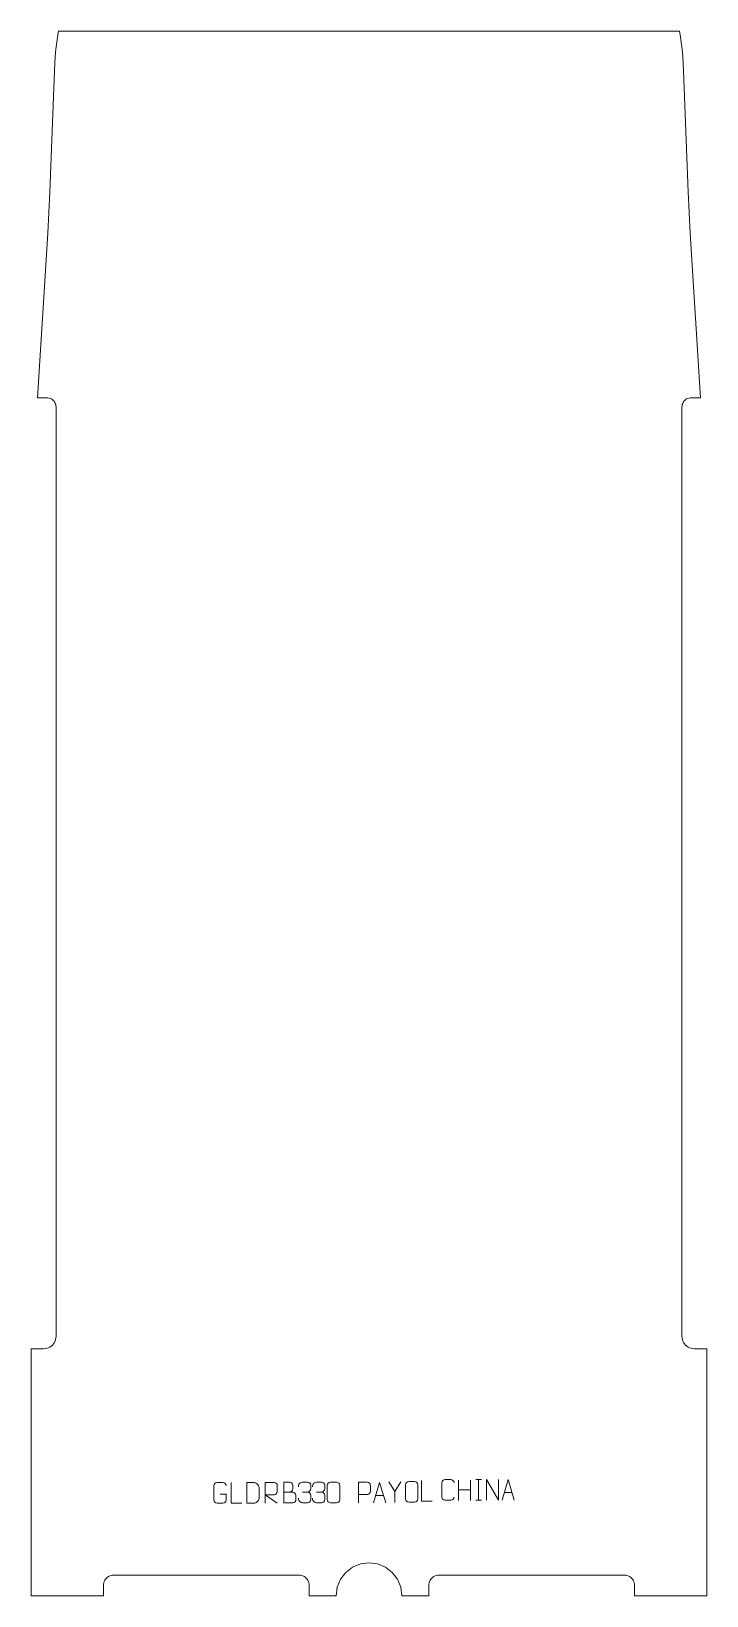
# Model space of a CAD drawing. Header units: millimetres. Extents: x -437 to 383, y -1117 to 783.
import ezdxf

# ---------------------------------------------------------------- set-up
doc = ezdxf.new("R2010")
doc.units = ezdxf.units.MM
doc.header["$MEASUREMENT"] = 0
doc.layers.add('layer 1', color=7, linetype='Continuous')

msp = doc.modelspace()

# ---------------------------------------------------------------- linework, layer by layer
at = {"layer": 'layer 1', "color": 242, "lineweight": 9}
msp.add_open_spline([(354.9713, 734.7351), (354.9713, 734.7351), (360.4861, 587.6719), (360.4861, 587.6719), (360.4861, 587.6719), (360.4861, 587.6719), (362.986, 537.6718), (362.986, 537.6718), (362.986, 537.6718), (362.986, 537.6718), (375.4862, 337.6721), (375.4862, 337.6721), (375.4862, 337.6721), (375.4862, 337.6721), (364.2362, 337.6721), (364.2362, 337.6721), (364.2362, 337.6721), (364.2362, 337.6721), (362.7676, 337.5753), (362.7676, 337.5753), (362.7676, 337.5753), (362.7676, 337.5753), (361.3247, 337.2883), (361.3247, 337.2883), (361.3247, 337.2883), (361.3247, 337.2883), (359.9312, 336.8157), (359.9312, 336.8157), (359.9312, 336.8157), (359.9312, 336.8157), (358.6107, 336.1647), (358.6107, 336.1647), (358.6107, 336.1647), (358.6107, 336.1647), (357.3878, 335.3471), (357.3878, 335.3471), (357.3878, 335.3471), (357.3878, 335.3471), (356.2812, 334.377), (356.2812, 334.377), (356.2812, 334.377), (356.2812, 334.377), (355.3109, 333.2703), (355.3109, 333.2703), (355.3109, 333.2703), (355.3109, 333.2703), (354.4935, 332.0467), (354.4935, 332.0467), (354.4935, 332.0467), (354.4935, 332.0467), (353.8425, 330.7269), (353.8425, 330.7269), (353.8425, 330.7269), (353.8425, 330.7269), (353.3693, 329.3335), (353.3693, 329.3335), (353.3693, 329.3335), (353.3693, 329.3335), (353.0821, 327.8906), (353.0821, 327.8906), (353.0821, 327.8906), (353.0821, 327.8906), (352.986, 326.422), (352.986, 326.422), (352.986, 326.422), (352.986, 326.422), (352.986, -802.3275), (352.986, -802.3275), (352.986, -802.3275), (352.986, -802.3275), (353.1144, -804.2857), (353.1144, -804.2857), (353.1144, -804.2857), (353.1144, -804.2857), (353.4975, -806.2098), (353.4975, -806.2098), (353.4975, -806.2098), (353.4975, -806.2098), (354.1281, -808.0681), (354.1281, -808.0681), (354.1281, -808.0681), (354.1281, -808.0681), (354.9958, -809.8276), (354.9958, -809.8276), (354.9958, -809.8276), (354.9958, -809.8276), (356.0858, -811.4593), (356.0858, -811.4593), (356.0858, -811.4593), (356.0858, -811.4593), (357.3798, -812.9345), (357.3798, -812.9345), (357.3798, -812.9345), (357.3798, -812.9345), (358.855, -814.2279), (358.855, -814.2279), (358.855, -814.2279), (358.855, -814.2279), (360.4861, -815.318), (360.4861, -815.318), (360.4861, -815.318), (360.4861, -815.318), (362.2462, -816.1862), (362.2462, -816.1862), (362.2462, -816.1862), (362.2462, -816.1862), (364.1039, -816.8168), (364.1039, -816.8168), (364.1039, -816.8168), (364.1039, -816.8168), (366.0286, -817.1991), (366.0286, -817.1991), (366.0286, -817.1991), (366.0286, -817.1991), (367.9861, -817.3275), (367.9861, -817.3275), (367.9861, -817.3275), (367.9861, -817.3275), (382.9861, -817.3275), (382.9861, -817.3275), (382.9861, -817.3275), (382.9861, -817.3275), (382.9861, -1117.3276), (382.9861, -1117.3276), (382.9861, -1117.3276), (382.9861, -1117.3276), (295.4866, -1117.3276), (295.4866, -1117.3276), (295.4866, -1117.3276), (295.4866, -1117.3276), (295.4866, -1104.8274), (295.4866, -1104.8274), (295.4866, -1104.8274), (295.4866, -1104.8274), (295.3793, -1103.1963), (295.3793, -1103.1963), (295.3793, -1103.1963), (295.3793, -1103.1963), (295.06, -1101.5922), (295.06, -1101.5922), (295.06, -1101.5922), (295.06, -1101.5922), (294.5348, -1100.0441), (294.5348, -1100.0441), (294.5348, -1100.0441), (294.5348, -1100.0441), (293.8114, -1098.5775), (293.8114, -1098.5775), (293.8114, -1098.5775), (293.8114, -1098.5775), (292.9031, -1097.2182), (292.9031, -1097.2182), (292.9031, -1097.2182), (292.9031, -1097.2182), (291.8248, -1095.9886), (291.8248, -1095.9886), (291.8248, -1095.9886), (291.8248, -1095.9886), (290.5959, -1094.911), (290.5959, -1094.911), (290.5959, -1094.911), (290.5959, -1094.911), (289.236, -1094.0019), (289.236, -1094.0019), (289.236, -1094.0019), (289.236, -1094.0019), (287.7695, -1093.2793), (287.7695, -1093.2793), (287.7695, -1093.2793), (287.7695, -1093.2793), (286.2211, -1092.7533), (286.2211, -1092.7533), (286.2211, -1092.7533), (286.2211, -1092.7533), (284.6178, -1092.4348), (284.6178, -1092.4348), (284.6178, -1092.4348), (284.6178, -1092.4348), (282.9859, -1092.3275), (282.9859, -1092.3275), (282.9859, -1092.3275), (282.9859, -1092.3275), (57.9862, -1092.3275), (57.9862, -1092.3275), (57.9862, -1092.3275), (57.9862, -1092.3275), (56.3545, -1092.4348), (56.3545, -1092.4348), (56.3545, -1092.4348), (56.3545, -1092.4348), (54.7509, -1092.7533), (54.7509, -1092.7533), (54.7509, -1092.7533), (54.7509, -1092.7533), (53.2028, -1093.2793), (53.2028, -1093.2793), (53.2028, -1093.2793), (53.2028, -1093.2793), (51.7362, -1094.0019), (51.7362, -1094.0019), (51.7362, -1094.0019), (51.7362, -1094.0019), (50.3769, -1094.911), (50.3769, -1094.911), (50.3769, -1094.911), (50.3769, -1094.911), (49.1473, -1095.9886), (49.1473, -1095.9886), (49.1473, -1095.9886), (49.1473, -1095.9886), (48.0698, -1097.2182), (48.0698, -1097.2182), (48.0698, -1097.2182), (48.0698, -1097.2182), (47.1607, -1098.5775), (47.1607, -1098.5775), (47.1607, -1098.5775), (47.1607, -1098.5775), (46.4381, -1100.0441), (46.4381, -1100.0441), (46.4381, -1100.0441), (46.4381, -1100.0441), (45.9121, -1101.5922), (45.9121, -1101.5922), (45.9121, -1101.5922), (45.9121, -1101.5922), (45.5934, -1103.1963), (45.5934, -1103.1963), (45.5934, -1103.1963), (45.5934, -1103.1963), (45.4861, -1104.8274), (45.4861, -1104.8274), (45.4861, -1104.8274), (45.4861, -1104.8274), (45.4861, -1117.3276), (45.4861, -1117.3276), (45.4861, -1117.3276), (45.4861, -1117.3276), (12.9861, -1117.3276), (12.9861, -1117.3276), (12.9861, -1117.3276), (12.9861, -1117.3276), (11.6235, -1106.9747), (11.6235, -1106.9747), (11.6235, -1106.9747), (11.6235, -1106.9747), (7.6273, -1097.3275), (7.6273, -1097.3275), (7.6273, -1097.3275), (7.6273, -1097.3275), (1.2706, -1089.0435), (1.2706, -1089.0435), (1.2706, -1089.0435), (1.2706, -1089.0435), (-7.0139, -1082.6869), (-7.0139, -1082.6869), (-7.0139, -1082.6869), (-7.0139, -1082.6869), (-16.6611, -1078.6907), (-16.6611, -1078.6907), (-16.6611, -1078.6907), (-16.6611, -1078.6907), (-27.014, -1077.3275), (-27.014, -1077.3275), (-27.014, -1077.3275), (-27.014, -1077.3275), (-37.3661, -1078.6907), (-37.3661, -1078.6907), (-37.3661, -1078.6907), (-37.3661, -1078.6907), (-47.0135, -1082.6869), (-47.0135, -1082.6869), (-47.0135, -1082.6869), (-47.0135, -1082.6869), (-55.298, -1089.0435), (-55.298, -1089.0435), (-55.298, -1089.0435), (-55.298, -1089.0435), (-61.6547, -1097.3275), (-61.6547, -1097.3275), (-61.6547, -1097.3275), (-61.6547, -1097.3275), (-65.6508, -1106.9747), (-65.6508, -1106.9747), (-65.6508, -1106.9747), (-65.6508, -1106.9747), (-67.0135, -1117.3276), (-67.0135, -1117.3276), (-67.0135, -1117.3276), (-67.0135, -1117.3276), (-99.5142, -1117.3276), (-99.5142, -1117.3276), (-99.5142, -1117.3276), (-99.5142, -1117.3276), (-99.5142, -1104.8274), (-99.5142, -1104.8274), (-99.5142, -1104.8274), (-99.5142, -1104.8274), (-99.6208, -1103.1963), (-99.6208, -1103.1963), (-99.6208, -1103.1963), (-99.6208, -1103.1963), (-99.9394, -1101.5922), (-99.9394, -1101.5922), (-99.9394, -1101.5922), (-99.9394, -1101.5922), (-100.4653, -1100.0441), (-100.4653, -1100.0441), (-100.4653, -1100.0441), (-100.4653, -1100.0441), (-101.1887, -1098.5775), (-101.1887, -1098.5775), (-101.1887, -1098.5775), (-101.1887, -1098.5775), (-102.0972, -1097.2182), (-102.0972, -1097.2182), (-102.0972, -1097.2182), (-102.0972, -1097.2182), (-103.1747, -1095.9886), (-103.1747, -1095.9886), (-103.1747, -1095.9886), (-103.1747, -1095.9886), (-104.4041, -1094.911), (-104.4041, -1094.911), (-104.4041, -1094.911), (-104.4041, -1094.911), (-105.7634, -1094.0019), (-105.7634, -1094.0019), (-105.7634, -1094.0019), (-105.7634, -1094.0019), (-107.23, -1093.2793), (-107.23, -1093.2793), (-107.23, -1093.2793), (-107.23, -1093.2793), (-108.7783, -1092.7533), (-108.7783, -1092.7533), (-108.7783, -1092.7533), (-108.7783, -1092.7533), (-110.3817, -1092.4348), (-110.3817, -1092.4348), (-110.3817, -1092.4348), (-110.3817, -1092.4348), (-112.0136, -1092.3275), (-112.0136, -1092.3275), (-112.0136, -1092.3275), (-112.0136, -1092.3275), (-337.014, -1092.3275), (-337.014, -1092.3275), (-337.014, -1092.3275), (-337.014, -1092.3275), (-338.645, -1092.4348), (-338.645, -1092.4348), (-338.645, -1092.4348), (-338.645, -1092.4348), (-340.2485, -1092.7533), (-340.2485, -1092.7533), (-340.2485, -1092.7533), (-340.2485, -1092.7533), (-341.7967, -1093.2793), (-341.7967, -1093.2793), (-341.7967, -1093.2793), (-341.7967, -1093.2793), (-343.2632, -1094.0019), (-343.2632, -1094.0019), (-343.2632, -1094.0019), (-343.2632, -1094.0019), (-344.6233, -1094.911), (-344.6233, -1094.911), (-344.6233, -1094.911), (-344.6233, -1094.911), (-345.8522, -1095.9886), (-345.8522, -1095.9886), (-345.8522, -1095.9886), (-345.8522, -1095.9886), (-346.9305, -1097.2182), (-346.9305, -1097.2182), (-346.9305, -1097.2182), (-346.9305, -1097.2182), (-347.8388, -1098.5775), (-347.8388, -1098.5775), (-347.8388, -1098.5775), (-347.8388, -1098.5775), (-348.5622, -1100.0441), (-348.5622, -1100.0441), (-348.5622, -1100.0441), (-348.5622, -1100.0441), (-349.0874, -1101.5922), (-349.0874, -1101.5922), (-349.0874, -1101.5922), (-349.0874, -1101.5922), (-349.4067, -1103.1963), (-349.4067, -1103.1963), (-349.4067, -1103.1963), (-349.4067, -1103.1963), (-349.514, -1104.8274), (-349.514, -1104.8274), (-349.514, -1104.8274), (-349.514, -1104.8274), (-349.514, -1117.3276), (-349.514, -1117.3276), (-349.514, -1117.3276), (-349.514, -1117.3276), (-437.0135, -1117.3276), (-437.0135, -1117.3276), (-437.0135, -1117.3276), (-437.0135, -1117.3276), (-437.0135, -817.3275), (-437.0135, -817.3275), (-437.0135, -817.3275), (-437.0135, -817.3275), (-422.0134, -817.3275), (-422.0134, -817.3275), (-422.0134, -817.3275), (-422.0134, -817.3275), (-420.0558, -817.1991), (-420.0558, -817.1991), (-420.0558, -817.1991), (-420.0558, -817.1991), (-418.1311, -816.8168), (-418.1311, -816.8168), (-418.1311, -816.8168), (-418.1311, -816.8168), (-416.2729, -816.1862), (-416.2729, -816.1862), (-416.2729, -816.1862), (-416.2729, -816.1862), (-414.5135, -815.318), (-414.5135, -815.318), (-414.5135, -815.318), (-414.5135, -815.318), (-412.8824, -814.2279), (-412.8824, -814.2279), (-412.8824, -814.2279), (-412.8824, -814.2279), (-411.4072, -812.9345), (-411.4072, -812.9345), (-411.4072, -812.9345), (-411.4072, -812.9345), (-410.113, -811.4593), (-410.113, -811.4593), (-410.113, -811.4593), (-410.113, -811.4593), (-409.023, -809.8276), (-409.023, -809.8276), (-409.023, -809.8276), (-409.023, -809.8276), (-408.1555, -808.0681), (-408.1555, -808.0681), (-408.1555, -808.0681), (-408.1555, -808.0681), (-407.5249, -806.2098), (-407.5249, -806.2098), (-407.5249, -806.2098), (-407.5249, -806.2098), (-407.1418, -804.2857), (-407.1418, -804.2857), (-407.1418, -804.2857), (-407.1418, -804.2857), (-407.0134, -802.3275), (-407.0134, -802.3275), (-407.0134, -802.3275), (-407.0134, -802.3275), (-407.0134, 326.422), (-407.0134, 326.422), (-407.0134, 326.422), (-407.0134, 326.422), (-407.1103, 327.8906), (-407.1103, 327.8906), (-407.1103, 327.8906), (-407.1103, 327.8906), (-407.3972, 329.3335), (-407.3972, 329.3335), (-407.3972, 329.3335), (-407.3972, 329.3335), (-407.8699, 330.7269), (-407.8699, 330.7269), (-407.8699, 330.7269), (-407.8699, 330.7269), (-408.5209, 332.0467), (-408.5209, 332.0467), (-408.5209, 332.0467), (-408.5209, 332.0467), (-409.3383, 333.2703), (-409.3383, 333.2703), (-409.3383, 333.2703), (-409.3383, 333.2703), (-410.3086, 334.377), (-410.3086, 334.377), (-410.3086, 334.377), (-410.3086, 334.377), (-411.415, 335.3471), (-411.415, 335.3471), (-411.415, 335.3471), (-411.415, 335.3471), (-412.6387, 336.1647), (-412.6387, 336.1647), (-412.6387, 336.1647), (-412.6387, 336.1647), (-413.9586, 336.8157), (-413.9586, 336.8157), (-413.9586, 336.8157), (-413.9586, 336.8157), (-415.3521, 337.2883), (-415.3521, 337.2883), (-415.3521, 337.2883), (-415.3521, 337.2883), (-416.7949, 337.5753), (-416.7949, 337.5753), (-416.7949, 337.5753), (-416.7949, 337.5753), (-418.2634, 337.6721), (-418.2634, 337.6721), (-418.2634, 337.6721), (-418.2634, 337.6721), (-429.5136, 337.6721), (-429.5136, 337.6721), (-429.5136, 337.6721), (-429.5136, 337.6721), (-417.0134, 537.6718), (-417.0134, 537.6718), (-417.0134, 537.6718), (-417.0134, 537.6718), (-414.5135, 587.6719), (-414.5135, 587.6719), (-414.5135, 587.6719), (-414.5135, 587.6719), (-408.9987, 734.7351), (-408.9987, 734.7351), (-408.9987, 734.7351), (-408.9987, 734.7351), (-408.561, 743.487), (-408.561, 743.487), (-408.561, 743.487), (-408.561, 743.487), (-407.9061, 752.2253), (-407.9061, 752.2253), (-407.9061, 752.2253), (-407.9061, 752.2253), (-407.0324, 760.9444), (-407.0324, 760.9444), (-407.0324, 760.9444), (-407.0324, 760.9444), (-405.9418, 769.6391), (-405.9418, 769.6391), (-405.9418, 769.6391), (-405.9418, 769.6391), (-404.6352, 778.3035), (-404.6352, 778.3035), (-404.6352, 778.3035), (-404.6352, 778.3035), (-403.8651, 782.6717), (-403.8651, 782.6717), (-403.8651, 782.6717), (-403.8651, 782.6717), (349.8377, 782.6717), (349.8377, 782.6717), (349.8377, 782.6717), (349.8377, 782.6717), (350.6078, 778.3035), (350.6078, 778.3035), (350.6078, 778.3035), (350.6078, 778.3035), (351.9145, 769.6391), (351.9145, 769.6391), (351.9145, 769.6391), (351.9145, 769.6391), (353.0052, 760.9444), (353.0052, 760.9444), (353.0052, 760.9444), (353.0052, 760.9444), (353.8779, 752.2253), (353.8779, 752.2253), (353.8779, 752.2253), (353.8779, 752.2253), (354.5336, 743.487), (354.5336, 743.487), (354.5336, 743.487), (354.5336, 743.487), (354.9713, 734.7351), (354.9713, 734.7351)], degree=3, knots=[0, 0, 0, 0, 0.006849315, 0.006849315, 0.006849315, 0.006849315, 0.01369863, 0.01369863, 0.01369863, 0.01369863, 0.020547945, 0.020547945, 0.020547945, 0.020547945, 0.02739726, 0.02739726, 0.02739726, 0.02739726, 0.034246575, 0.034246575, 0.034246575, 0.034246575, 0.04109589, 0.04109589, 0.04109589, 0.04109589, 0.047945205, 0.047945205, 0.047945205, 0.047945205, 0.054794521, 0.054794521, 0.054794521, 0.054794521, 0.061643836, 0.061643836, 0.061643836, 0.061643836, 0.068493151, 0.068493151, 0.068493151, 0.068493151, 0.075342466, 0.075342466, 0.075342466, 0.075342466, 0.082191781, 0.082191781, 0.082191781, 0.082191781, 0.089041096, 0.089041096, 0.089041096, 0.089041096, 0.095890411, 0.095890411, 0.095890411, 0.095890411, 0.102739726, 0.102739726, 0.102739726, 0.102739726, 0.109589041, 0.109589041, 0.109589041, 0.109589041, 0.116438356, 0.116438356, 0.116438356, 0.116438356, 0.123287671, 0.123287671, 0.123287671, 0.123287671, 0.130136986, 0.130136986, 0.130136986, 0.130136986, 0.136986301, 0.136986301, 0.136986301, 0.136986301, 0.143835616, 0.143835616, 0.143835616, 0.143835616, 0.150684932, 0.150684932, 0.150684932, 0.150684932, 0.157534247, 0.157534247, 0.157534247, 0.157534247, 0.164383562, 0.164383562, 0.164383562, 0.164383562, 0.171232877, 0.171232877, 0.171232877, 0.171232877, 0.178082192, 0.178082192, 0.178082192, 0.178082192, 0.184931507, 0.184931507, 0.184931507, 0.184931507, 0.191780822, 0.191780822, 0.191780822, 0.191780822, 0.198630137, 0.198630137, 0.198630137, 0.198630137, 0.205479452, 0.205479452, 0.205479452, 0.205479452, 0.212328767, 0.212328767, 0.212328767, 0.212328767, 0.219178082, 0.219178082, 0.219178082, 0.219178082, 0.226027397, 0.226027397, 0.226027397, 0.226027397, 0.232876712, 0.232876712, 0.232876712, 0.232876712, 0.239726027, 0.239726027, 0.239726027, 0.239726027, 0.246575342, 0.246575342, 0.246575342, 0.246575342, 0.253424658, 0.253424658, 0.253424658, 0.253424658, 0.260273973, 0.260273973, 0.260273973, 0.260273973, 0.267123288, 0.267123288, 0.267123288, 0.267123288, 0.273972603, 0.273972603, 0.273972603, 0.273972603, 0.280821918, 0.280821918, 0.280821918, 0.280821918, 0.287671233, 0.287671233, 0.287671233, 0.287671233, 0.294520548, 0.294520548, 0.294520548, 0.294520548, 0.301369863, 0.301369863, 0.301369863, 0.301369863, 0.308219178, 0.308219178, 0.308219178, 0.308219178, 0.315068493, 0.315068493, 0.315068493, 0.315068493, 0.321917808, 0.321917808, 0.321917808, 0.321917808, 0.328767123, 0.328767123, 0.328767123, 0.328767123, 0.335616438, 0.335616438, 0.335616438, 0.335616438, 0.342465753, 0.342465753, 0.342465753, 0.342465753, 0.349315068, 0.349315068, 0.349315068, 0.349315068, 0.356164384, 0.356164384, 0.356164384, 0.356164384, 0.363013699, 0.363013699, 0.363013699, 0.363013699, 0.369863014, 0.369863014, 0.369863014, 0.369863014, 0.376712329, 0.376712329, 0.376712329, 0.376712329, 0.383561644, 0.383561644, 0.383561644, 0.383561644, 0.390410959, 0.390410959, 0.390410959, 0.390410959, 0.397260274, 0.397260274, 0.397260274, 0.397260274, 0.404109589, 0.404109589, 0.404109589, 0.404109589, 0.410958904, 0.410958904, 0.410958904, 0.410958904, 0.417808219, 0.417808219, 0.417808219, 0.417808219, 0.424657534, 0.424657534, 0.424657534, 0.424657534, 0.431506849, 0.431506849, 0.431506849, 0.431506849, 0.438356164, 0.438356164, 0.438356164, 0.438356164, 0.445205479, 0.445205479, 0.445205479, 0.445205479, 0.452054795, 0.452054795, 0.452054795, 0.452054795, 0.45890411, 0.45890411, 0.45890411, 0.45890411, 0.465753425, 0.465753425, 0.465753425, 0.465753425, 0.47260274, 0.47260274, 0.47260274, 0.47260274, 0.479452055, 0.479452055, 0.479452055, 0.479452055, 0.48630137, 0.48630137, 0.48630137, 0.48630137, 0.493150685, 0.493150685, 0.493150685, 0.493150685, 0.5, 0.5, 0.5, 0.5, 0.506849315, 0.506849315, 0.506849315, 0.506849315, 0.51369863, 0.51369863, 0.51369863, 0.51369863, 0.520547945, 0.520547945, 0.520547945, 0.520547945, 0.52739726, 0.52739726, 0.52739726, 0.52739726, 0.534246575, 0.534246575, 0.534246575, 0.534246575, 0.54109589, 0.54109589, 0.54109589, 0.54109589, 0.547945205, 0.547945205, 0.547945205, 0.547945205, 0.554794521, 0.554794521, 0.554794521, 0.554794521, 0.561643836, 0.561643836, 0.561643836, 0.561643836, 0.568493151, 0.568493151, 0.568493151, 0.568493151, 0.575342466, 0.575342466, 0.575342466, 0.575342466, 0.582191781, 0.582191781, 0.582191781, 0.582191781, 0.589041096, 0.589041096, 0.589041096, 0.589041096, 0.595890411, 0.595890411, 0.595890411, 0.595890411, 0.602739726, 0.602739726, 0.602739726, 0.602739726, 0.609589041, 0.609589041, 0.609589041, 0.609589041, 0.616438356, 0.616438356, 0.616438356, 0.616438356, 0.623287671, 0.623287671, 0.623287671, 0.623287671, 0.630136986, 0.630136986, 0.630136986, 0.630136986, 0.636986301, 0.636986301, 0.636986301, 0.636986301, 0.643835616, 0.643835616, 0.643835616, 0.643835616, 0.650684932, 0.650684932, 0.650684932, 0.650684932, 0.657534247, 0.657534247, 0.657534247, 0.657534247, 0.664383562, 0.664383562, 0.664383562, 0.664383562, 0.671232877, 0.671232877, 0.671232877, 0.671232877, 0.678082192, 0.678082192, 0.678082192, 0.678082192, 0.684931507, 0.684931507, 0.684931507, 0.684931507, 0.691780822, 0.691780822, 0.691780822, 0.691780822, 0.698630137, 0.698630137, 0.698630137, 0.698630137, 0.705479452, 0.705479452, 0.705479452, 0.705479452, 0.712328767, 0.712328767, 0.712328767, 0.712328767, 0.719178082, 0.719178082, 0.719178082, 0.719178082, 0.726027397, 0.726027397, 0.726027397, 0.726027397, 0.732876712, 0.732876712, 0.732876712, 0.732876712, 0.739726027, 0.739726027, 0.739726027, 0.739726027, 0.746575342, 0.746575342, 0.746575342, 0.746575342, 0.753424658, 0.753424658, 0.753424658, 0.753424658, 0.760273973, 0.760273973, 0.760273973, 0.760273973, 0.767123288, 0.767123288, 0.767123288, 0.767123288, 0.773972603, 0.773972603, 0.773972603, 0.773972603, 0.780821918, 0.780821918, 0.780821918, 0.780821918, 0.787671233, 0.787671233, 0.787671233, 0.787671233, 0.794520548, 0.794520548, 0.794520548, 0.794520548, 0.801369863, 0.801369863, 0.801369863, 0.801369863, 0.808219178, 0.808219178, 0.808219178, 0.808219178, 0.815068493, 0.815068493, 0.815068493, 0.815068493, 0.821917808, 0.821917808, 0.821917808, 0.821917808, 0.828767123, 0.828767123, 0.828767123, 0.828767123, 0.835616438, 0.835616438, 0.835616438, 0.835616438, 0.842465753, 0.842465753, 0.842465753, 0.842465753, 0.849315068, 0.849315068, 0.849315068, 0.849315068, 0.856164384, 0.856164384, 0.856164384, 0.856164384, 0.863013699, 0.863013699, 0.863013699, 0.863013699, 0.869863014, 0.869863014, 0.869863014, 0.869863014, 0.876712329, 0.876712329, 0.876712329, 0.876712329, 0.883561644, 0.883561644, 0.883561644, 0.883561644, 0.890410959, 0.890410959, 0.890410959, 0.890410959, 0.897260274, 0.897260274, 0.897260274, 0.897260274, 0.904109589, 0.904109589, 0.904109589, 0.904109589, 0.910958904, 0.910958904, 0.910958904, 0.910958904, 0.917808219, 0.917808219, 0.917808219, 0.917808219, 0.924657534, 0.924657534, 0.924657534, 0.924657534, 0.931506849, 0.931506849, 0.931506849, 0.931506849, 0.938356164, 0.938356164, 0.938356164, 0.938356164, 0.945205479, 0.945205479, 0.945205479, 0.945205479, 0.952054795, 0.952054795, 0.952054795, 0.952054795, 0.95890411, 0.95890411, 0.95890411, 0.95890411, 0.965753425, 0.965753425, 0.965753425, 0.965753425, 0.97260274, 0.97260274, 0.97260274, 0.97260274, 0.979452055, 0.979452055, 0.979452055, 0.979452055, 0.98630137, 0.98630137, 0.98630137, 0.98630137, 1, 1, 1, 1], dxfattribs=at)
at = {"layer": 'layer 1', "color": 250, "lineweight": 9}
for points, knots in [([(-207.6462, -993.8117), (-207.6462, -993.8117), (-200.4781, -993.8117), (-200.4781, -993.8117), (-200.4781, -993.8117), (-200.4781, -993.8117), (-200.4781, -1000.9798), (-200.4781, -1000.9798), (-200.4781, -1000.9798), (-200.6178, -1003.3032), (-202.295, -1004.7828), (-204.4428, -1004.7936), (-204.4428, -1004.7936), (-206.7746, -1004.7932), (-209.1066, -1004.7932), (-211.4381, -1004.7936), (-211.4381, -1004.7936), (-213.363, -1004.899), (-215.3352, -1003.0145), (-215.324, -1000.9972), (-215.324, -1000.9972), (-215.3236, -995.2271), (-215.3236, -989.4574), (-215.324, -983.688), (-215.324, -983.688), (-215.3198, -981.55), (-213.573, -979.8308), (-211.4207, -979.8442), (-211.4207, -979.8442), (-209.095, -979.8442), (-206.7689, -979.8442), (-204.4428, -979.8442), (-204.4428, -979.8442), (-202.4961, -979.8087), (-200.5047, -981.3003), (-200.4781, -983.738)], [0, 0, 0, 0, 0.1, 0.1, 0.1, 0.1, 0.2, 0.2, 0.2, 0.2, 0.3, 0.3, 0.3, 0.3, 0.4, 0.4, 0.4, 0.4, 0.5, 0.5, 0.5, 0.5, 0.6, 0.6, 0.6, 0.6, 0.7, 0.7, 0.7, 0.7, 0.8, 0.8, 0.8, 0.8, 1, 1, 1, 1]), ([(-181.4266, -1004.7975), (-181.4266, -1004.7975), (-194.3757, -1004.7975), (-194.3757, -1004.7975), (-194.3757, -1004.7975), (-194.3757, -1004.7975), (-194.3757, -979.8438), (-194.3757, -979.8438)], [0, 0, 0, 0, 0.333333333, 0.333333333, 0.333333333, 0.333333333, 1, 1, 1, 1]), ([(-175.2933, -1004.8043), (-172.9615, -1004.8039), (-168.0113, -1004.8279), (-165.6798, -1004.8282), (-165.6798, -1004.8282), (-163.7548, -1004.9336), (-160.4362, -1001.392), (-160.4474, -999.3747), (-160.4474, -999.3747), (-160.4478, -993.6046), (-160.4478, -991.4349), (-160.4474, -985.6656), (-160.4474, -985.6656), (-160.4517, -983.5275), (-163.8262, -979.8674), (-165.9786, -979.8809), (-165.9786, -979.8809), (-168.3043, -979.8809), (-173.0286, -979.8809), (-175.3547, -979.8809), (-175.3547, -979.8809), (-175.3543, -985.6278), (-175.293, -999.057), (-175.2933, -1004.8043)], [0, 0, 0, 0, 0.142857143, 0.142857143, 0.142857143, 0.142857143, 0.285714286, 0.285714286, 0.285714286, 0.285714286, 0.428571429, 0.428571429, 0.428571429, 0.428571429, 0.571428571, 0.571428571, 0.571428571, 0.571428571, 0.714285714, 0.714285714, 0.714285714, 0.714285714, 1, 1, 1, 1]), ([(-153.0641, -1004.9038), (-153.0641, -1004.9038), (-153.0641, -979.9503), (-153.0641, -979.9503), (-153.0641, -979.9503), (-149.4693, -979.9503), (-145.8738, -979.9503), (-142.2786, -979.9503), (-142.2786, -979.9503), (-139.9533, -979.988), (-138.396, -981.478), (-138.4001, -983.8444), (-138.4001, -983.8444), (-138.4005, -985.8798), (-138.4005, -988.9393), (-138.4001, -990.9753), (-138.4001, -990.9753), (-138.4066, -992.8508), (-140.2189, -994.7926), (-142.2284, -994.8117), (-142.2284, -994.8117), (-142.2284, -994.8117), (-153.0641, -994.8117), (-153.0641, -994.8117), (-153.0641, -994.8117), (-153.0641, -994.8117), (-138.4094, -1004.9038), (-138.4094, -1004.9038)], [0, 0, 0, 0, 0.125, 0.125, 0.125, 0.125, 0.25, 0.25, 0.25, 0.25, 0.375, 0.375, 0.375, 0.375, 0.5, 0.5, 0.5, 0.5, 0.625, 0.625, 0.625, 0.625, 0.75, 0.75, 0.75, 0.75, 1, 1, 1, 1]), ([(-130.529, -991.4821), (-126.8904, -991.4817), (-123.3033, -991.4817), (-119.6639, -991.4821), (-119.6639, -991.4821), (-117.6885, -991.4994), (-115.7649, -993.2355), (-115.7649, -995.2851), (-115.7649, -995.2851), (-115.7653, -996.4137), (-115.7653, -999.4631), (-115.7649, -1000.592), (-115.7649, -1000.592), (-115.7473, -1002.4499), (-117.2894, -1004.4638), (-119.6109, -1004.4469), (-119.6109, -1004.4469), (-123.2507, -1004.4465), (-126.8901, -1004.4465), (-130.529, -1004.4469), (-130.529, -1004.4469), (-130.529, -996.1286), (-130.529, -987.8108), (-130.529, -979.4933), (-130.529, -979.4933), (-128.1553, -979.4933), (-125.7812, -979.4933), (-123.407, -979.4933), (-123.407, -979.4933), (-121.7262, -979.4756), (-119.6294, -981.3862), (-119.6117, -983.3486), (-119.6117, -983.3486), (-119.6121, -985.4147), (-119.6121, -985.5607), (-119.6117, -987.6272), (-119.6117, -987.6272), (-119.5944, -989.6933), (-121.4489, -991.4994), (-123.4589, -991.4821)], [0, 0, 0, 0, 0.090909091, 0.090909091, 0.090909091, 0.090909091, 0.181818182, 0.181818182, 0.181818182, 0.181818182, 0.272727273, 0.272727273, 0.272727273, 0.272727273, 0.363636364, 0.363636364, 0.363636364, 0.363636364, 0.454545455, 0.454545455, 0.454545455, 0.454545455, 0.545454545, 0.545454545, 0.545454545, 0.545454545, 0.636363636, 0.636363636, 0.636363636, 0.636363636, 0.727272727, 0.727272727, 0.727272727, 0.727272727, 0.818181818, 0.818181818, 0.818181818, 0.818181818, 1, 1, 1, 1]), ([(-112.4417, -985.1819), (-112.4417, -985.1819), (-112.4417, -983.3247), (-112.4417, -983.3247), (-112.4417, -983.3247), (-112.456, -981.5827), (-109.7915, -979.4647), (-107.7324, -979.4874), (-107.7324, -979.4874), (-105.6683, -979.4874), (-103.6043, -979.4874), (-101.5406, -979.4874), (-101.5406, -979.4874), (-99.3461, -979.4786), (-97.7478, -981.3254), (-97.7034, -983.2375), (-97.7034, -983.2375), (-97.7038, -984.6726), (-97.7038, -986.1077), (-97.7034, -987.5432), (-97.7034, -987.5432), (-97.752, -989.1966), (-99.3546, -991.4267), (-101.5529, -991.4167), (-101.5529, -991.4167), (-99.3492, -991.4279), (-97.7412, -993.2311), (-97.6872, -995.2906), (-97.6872, -995.2906), (-97.6876, -997.0753), (-97.6876, -998.86), (-97.6872, -1000.6451), (-97.6872, -1000.6451), (-97.6771, -1002.7065), (-99.732, -1004.4696), (-101.5529, -1004.4615), (-101.5529, -1004.4615), (-103.6182, -1004.4612), (-105.6834, -1004.4612), (-107.749, -1004.4615), (-107.749, -1004.4615), (-109.9176, -1004.45), (-112.4486, -1002.0498), (-112.4672, -1000.588), (-112.4672, -1000.588), (-112.4672, -1000.588), (-112.4672, -998.6794), (-112.4672, -998.6794)], [0, 0, 0, 0, 0.076923077, 0.076923077, 0.076923077, 0.076923077, 0.153846154, 0.153846154, 0.153846154, 0.153846154, 0.230769231, 0.230769231, 0.230769231, 0.230769231, 0.307692308, 0.307692308, 0.307692308, 0.307692308, 0.384615385, 0.384615385, 0.384615385, 0.384615385, 0.461538462, 0.461538462, 0.461538462, 0.461538462, 0.538461538, 0.538461538, 0.538461538, 0.538461538, 0.615384615, 0.615384615, 0.615384615, 0.615384615, 0.692307692, 0.692307692, 0.692307692, 0.692307692, 0.769230769, 0.769230769, 0.769230769, 0.769230769, 0.846153846, 0.846153846, 0.846153846, 0.846153846, 1, 1, 1, 1]), ([(-95.4417, -985.1819), (-95.4417, -985.1819), (-95.4417, -983.3247), (-95.4417, -983.3247), (-95.4417, -983.3247), (-95.456, -981.5827), (-92.7915, -979.4647), (-90.7324, -979.4874), (-90.7324, -979.4874), (-88.6683, -979.4874), (-86.6043, -979.4874), (-84.5406, -979.4874), (-84.5406, -979.4874), (-82.3461, -979.4786), (-80.7478, -981.3254), (-80.7034, -983.2375), (-80.7034, -983.2375), (-80.7038, -984.6726), (-80.7038, -986.1077), (-80.7034, -987.5432), (-80.7034, -987.5432), (-80.752, -989.1966), (-82.3546, -991.4267), (-84.5529, -991.4167), (-84.5529, -991.4167), (-82.3492, -991.4279), (-80.7412, -993.2311), (-80.6872, -995.2906), (-80.6872, -995.2906), (-80.6876, -997.0753), (-80.6876, -998.86), (-80.6872, -1000.6451), (-80.6872, -1000.6451), (-80.6771, -1002.7065), (-82.732, -1004.4696), (-84.5529, -1004.4615), (-84.5529, -1004.4615), (-86.6182, -1004.4612), (-88.6834, -1004.4612), (-90.749, -1004.4615), (-90.749, -1004.4615), (-92.9176, -1004.45), (-95.4486, -1002.0498), (-95.4672, -1000.588), (-95.4672, -1000.588), (-95.4672, -1000.588), (-95.4672, -998.6794), (-95.4672, -998.6794)], [0, 0, 0, 0, 0.076923077, 0.076923077, 0.076923077, 0.076923077, 0.153846154, 0.153846154, 0.153846154, 0.153846154, 0.230769231, 0.230769231, 0.230769231, 0.230769231, 0.307692308, 0.307692308, 0.307692308, 0.307692308, 0.384615385, 0.384615385, 0.384615385, 0.384615385, 0.461538462, 0.461538462, 0.461538462, 0.461538462, 0.538461538, 0.538461538, 0.538461538, 0.538461538, 0.615384615, 0.615384615, 0.615384615, 0.615384615, 0.692307692, 0.692307692, 0.692307692, 0.692307692, 0.769230769, 0.769230769, 0.769230769, 0.769230769, 0.846153846, 0.846153846, 0.846153846, 0.846153846, 1, 1, 1, 1]), ([(-73.6578, -979.4751), (-71.2917, -979.4751), (-68.9252, -979.4751), (-66.5587, -979.4751), (-66.5587, -979.4751), (-64.5782, -979.4395), (-62.5522, -980.9337), (-62.5251, -983.3759), (-62.5251, -983.3759), (-62.5255, -989.1332), (-62.5255, -994.8911), (-62.5251, -1000.6493), (-62.5251, -1000.6493), (-62.6672, -1002.9769), (-64.3736, -1004.4592), (-66.5587, -1004.47), (-66.5587, -1004.47), (-68.9311, -1004.4696), (-71.3035, -1004.4696), (-73.6755, -1004.47), (-73.6755, -1004.47), (-75.634, -1004.5756), (-77.6404, -1002.6877), (-77.629, -1000.6667), (-77.629, -1000.6667), (-77.6286, -994.8861), (-77.6286, -989.1058), (-77.629, -983.326), (-77.629, -983.326), (-77.6247, -981.184), (-75.8476, -979.4615), (-73.6578, -979.4751)], [0, 0, 0, 0, 0.111111111, 0.111111111, 0.111111111, 0.111111111, 0.222222222, 0.222222222, 0.222222222, 0.222222222, 0.333333333, 0.333333333, 0.333333333, 0.333333333, 0.444444444, 0.444444444, 0.444444444, 0.444444444, 0.555555556, 0.555555556, 0.555555556, 0.555555556, 0.666666667, 0.666666667, 0.666666667, 0.666666667, 0.777777778, 0.777777778, 0.777777778, 0.777777778, 1, 1, 1, 1]), ([(-39.8575, -1004.4894), (-39.8575, -1004.4894), (-39.8575, -979.5358), (-39.8575, -979.5358), (-39.8575, -979.5358), (-36.2625, -979.5358), (-32.6672, -979.5358), (-29.0718, -979.5358), (-29.0718, -979.5358), (-26.7466, -979.5737), (-25.1892, -981.0638), (-25.1934, -983.4299), (-25.1934, -983.4299), (-25.1938, -985.4656), (-25.1938, -988.5249), (-25.1934, -990.5609), (-25.1934, -990.5609), (-25.1999, -992.4363), (-27.0121, -994.3782), (-29.0217, -994.3973), (-29.0217, -994.3973), (-29.0217, -994.3973), (-39.8575, -994.3973), (-39.8575, -994.3973)], [0, 0, 0, 0, 0.142857143, 0.142857143, 0.142857143, 0.142857143, 0.285714286, 0.285714286, 0.285714286, 0.285714286, 0.428571429, 0.428571429, 0.428571429, 0.428571429, 0.571428571, 0.571428571, 0.571428571, 0.571428571, 0.714285714, 0.714285714, 0.714285714, 0.714285714, 1, 1, 1, 1]), ([(-21.5395, -1004.6794), (-21.5395, -1004.6794), (-14.1685, -979.7259), (-14.1685, -979.7259), (-14.1685, -979.7259), (-14.1685, -979.7259), (-6.5986, -1004.6794), (-6.5986, -1004.6794)], [0, 0, 0, 0, 0.333333333, 0.333333333, 0.333333333, 0.333333333, 1, 1, 1, 1]), ([(11.8225, -979.0155), (11.8225, -979.0155), (4.5001, -990.9142), (4.5001, -990.9142), (4.5001, -990.9142), (4.5001, -990.9142), (4.5008, -1003.9691), (4.5008, -1003.9691)], [0, 0, 0, 0, 0.333333333, 0.333333333, 0.333333333, 0.333333333, 1, 1, 1, 1]), ([(21.3249, -978.6126), (23.6506, -978.6126), (25.9767, -978.6126), (28.3028, -978.6126), (28.3028, -978.6126), (30.2494, -978.577), (32.2408, -980.0686), (32.2675, -982.5062), (32.2675, -982.5062), (32.2671, -988.253), (32.2671, -994.0004), (32.2675, -999.7481), (32.2675, -999.7481), (32.1277, -1002.0715), (30.4505, -1003.5511), (28.3028, -1003.5619), (28.3028, -1003.5619), (25.9709, -1003.5615), (23.639, -1003.5615), (21.3075, -1003.5619), (21.3075, -1003.5619), (19.3825, -1003.6673), (17.4104, -1001.7828), (17.4216, -999.7655), (17.4216, -999.7655), (17.4219, -993.9954), (17.4219, -988.2256), (17.4216, -982.4564), (17.4216, -982.4564), (17.4258, -980.3183), (19.1725, -978.599), (21.3249, -978.6126)], [0, 0, 0, 0, 0.111111111, 0.111111111, 0.111111111, 0.111111111, 0.222222222, 0.222222222, 0.222222222, 0.222222222, 0.333333333, 0.333333333, 0.333333333, 0.333333333, 0.444444444, 0.444444444, 0.444444444, 0.444444444, 0.555555556, 0.555555556, 0.555555556, 0.555555556, 0.666666667, 0.666666667, 0.666666667, 0.666666667, 0.777777778, 0.777777778, 0.777777778, 0.777777778, 1, 1, 1, 1]), ([(49.6633, -1002.5079), (49.6633, -1002.5079), (36.7142, -1002.5079), (36.7142, -1002.5079), (36.7142, -1002.5079), (36.7142, -1002.5079), (36.7142, -977.5543), (36.7142, -977.5543)], [0, 0, 0, 0, 0.333333333, 0.333333333, 0.333333333, 0.333333333, 1, 1, 1, 1]), ([(76.226, -997.4623), (76.0862, -999.7857), (74.409, -1001.2653), (72.2613, -1001.2761), (72.2613, -1001.2761), (69.9294, -1001.2757), (67.5975, -1001.2757), (65.266, -1001.2761), (65.266, -1001.2761), (63.341, -1001.3815), (61.3689, -999.497), (61.3801, -997.4797), (61.3801, -997.4797), (61.3805, -991.7096), (61.3805, -985.9399), (61.3801, -980.1706), (61.3801, -980.1706), (61.3843, -978.0325), (63.131, -976.3133), (65.2834, -976.3268), (65.2834, -976.3268), (67.6091, -976.3268), (69.9352, -976.3268), (72.2613, -976.3268), (72.2613, -976.3268), (74.2079, -976.2913), (76.1993, -977.7828), (76.226, -980.2204)], [0, 0, 0, 0, 0.125, 0.125, 0.125, 0.125, 0.25, 0.25, 0.25, 0.25, 0.375, 0.375, 0.375, 0.375, 0.5, 0.5, 0.5, 0.5, 0.625, 0.625, 0.625, 0.625, 0.75, 0.75, 0.75, 0.75, 1, 1, 1, 1]), ([(115.6623, -1001.28), (115.6623, -1001.28), (115.6623, -976.3265), (115.6623, -976.3265), (115.6623, -976.3265), (115.6623, -976.3265), (130.3171, -1001.28), (130.3171, -1001.28), (130.3171, -1001.28), (130.3171, -1001.28), (130.3171, -976.3265), (130.3171, -976.3265)], [0, 0, 0, 0, 0.25, 0.25, 0.25, 0.25, 0.5, 0.5, 0.5, 0.5, 1, 1, 1, 1]), ([(134.4846, -1001.28), (134.4846, -1001.28), (141.8556, -976.3265), (141.8556, -976.3265), (141.8556, -976.3265), (141.8556, -976.3265), (149.4255, -1001.28), (149.4255, -1001.28)], [0, 0, 0, 0, 0.333333333, 0.333333333, 0.333333333, 0.333333333, 1, 1, 1, 1])]:
    msp.add_open_spline(points, degree=3, knots=knots, dxfattribs=at)
for points in [[(4.5001, -990.9142), (4.5001, -990.9142), (-2.8208, -979.0155), (-2.8208, -979.0155)], [(81.4813, -976.9212), (81.4813, -976.9212), (81.4813, -1001.6987), (81.4813, -1001.6987)], [(96.1246, -976.9212), (96.1246, -976.9212), (96.1246, -1001.8747), (96.1246, -1001.8747)], [(102.5405, -976.3263), (102.5405, -976.3263), (109.7086, -976.3263), (109.7086, -976.3263)], [(106.1245, -976.3263), (106.1245, -976.3263), (106.1245, -1001.2798), (106.1245, -1001.2798)], [(-107.732, -991.4271), (-107.732, -991.4271), (-101.5356, -991.4271), (-101.5356, -991.4271)], [(-90.732, -991.4271), (-90.732, -991.4271), (-84.5356, -991.4271), (-84.5356, -991.4271)], [(-18.8169, -995.43), (-18.8169, -995.43), (-9.3212, -995.43), (-9.3212, -995.43)], [(81.4813, -988.8035), (81.4813, -988.8035), (96.1246, -988.8031), (96.1246, -988.8031)], [(102.5405, -1001.2798), (102.5405, -1001.2798), (109.7086, -1001.2798), (109.7086, -1001.2798)], [(137.2072, -992.0306), (137.2072, -992.0306), (146.7029, -992.0306), (146.7029, -992.0306)]]:
    msp.add_open_spline(points, degree=3, dxfattribs=at)

doc.saveas('drawing.dxf')
